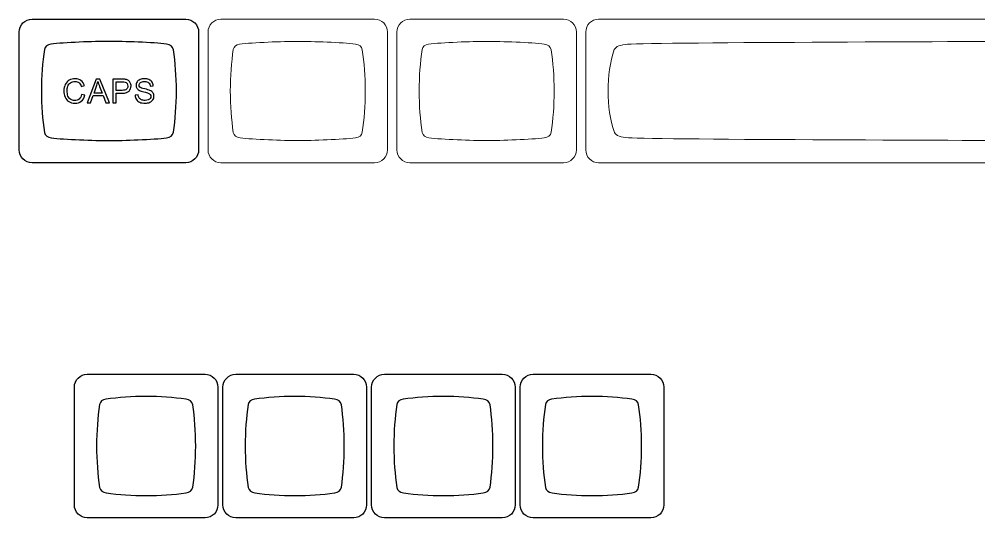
# Model space of a CAD drawing. Header units: millimetres. Extents: x -493 to 473, y -489 to 489.
# Drawn here: x -490.9 to -367.9, y -113.3 to -49.4 of the extents above; entities that cross this region are included whole.
import ezdxf

# ---------------------------------------------------------------- set-up
doc = ezdxf.new("R2010")
doc.units = ezdxf.units.MM
doc.header["$MEASUREMENT"] = 0
doc.layers.add('Layer 1', color=7, linetype='Continuous')

msp = doc.modelspace()

# ---------------------------------------------------------------- linework, layer by layer
at = {"layer": 'Layer 1', "color": 251}
for points, knots in [([(-489.2876, -67.7968), (-489.2876, -67.7968), (-469.5802, -67.7968), (-469.5802, -67.7968), (-469.5802, -67.7968), (-468.6747, -67.7968), (-467.9339, -67.056), (-467.9339, -66.1505), (-467.9339, -66.1505), (-467.9339, -66.1505), (-467.9339, -51.0431), (-467.9339, -51.0431), (-467.9339, -51.0431), (-467.9339, -50.1376), (-468.6747, -49.3968), (-469.5802, -49.3968), (-469.5802, -49.3968), (-469.5802, -49.3968), (-489.2876, -49.3968), (-489.2876, -49.3968), (-489.2876, -49.3968), (-490.1931, -49.3968), (-490.9339, -50.1376), (-490.9339, -51.0431), (-490.9339, -51.0431), (-490.9339, -51.0431), (-490.9339, -66.1505), (-490.9339, -66.1505), (-490.9339, -66.1505), (-490.9339, -67.056), (-490.1931, -67.7968), (-489.2876, -67.7968)], [0, 0, 0, 0, 0.11111111, 0.11111111, 0.11111111, 0.11111111, 0.22222222, 0.22222222, 0.22222222, 0.22222222, 0.33333333, 0.33333333, 0.33333333, 0.33333333, 0.44444444, 0.44444444, 0.44444444, 0.44444444, 0.55555556, 0.55555556, 0.55555556, 0.55555556, 0.66666667, 0.66666667, 0.66666667, 0.66666667, 0.77777778, 0.77777778, 0.77777778, 0.77777778, 1, 1, 1, 1]), ([(-479.4355, -52.2474), (-477.5982, -52.2478), (-473.681, -52.3699), (-472.0471, -52.5955), (-472.0471, -52.5955), (-472.0471, -52.5955), (-472.0471, -52.5955), (-472.0471, -52.5955), (-472.0471, -52.5955), (-471.5507, -52.6684), (-471.2551, -52.901), (-471.166, -53.3057), (-471.166, -53.3057), (-470.9194, -54.9587), (-470.7844, -56.7402), (-470.784, -58.5979), (-470.784, -58.5979), (-470.7836, -60.4556), (-470.9177, -62.2373), (-471.1636, -63.8902), (-471.1636, -63.8902), (-471.2522, -64.2944), (-471.5473, -64.5268), (-472.0426, -64.5996), (-472.0426, -64.5996), (-473.6768, -64.8246), (-477.6055, -64.9476), (-479.4324, -64.9472), (-479.4324, -64.9472), (-481.2594, -64.9469), (-485.1891, -64.8236), (-486.8238, -64.5979), (-486.8238, -64.5979), (-486.8238, -64.5979), (-486.8238, -64.5974), (-486.8238, -64.5974), (-486.8238, -64.5974), (-487.3061, -64.5266), (-487.599, -64.3049), (-487.6968, -63.921), (-487.6968, -63.921), (-487.9466, -62.2588), (-488.0835, -60.4666), (-488.0838, -58.5958), (-488.0838, -58.5958), (-488.0842, -56.7249), (-487.9481, -54.9296), (-487.6987, -53.2663), (-487.6987, -53.2663), (-487.6043, -52.8994), (-487.3309, -52.6814), (-486.8835, -52.6022), (-486.8835, -52.6022), (-485.2327, -52.3722), (-481.2727, -52.247), (-479.4355, -52.2474)], [0, 0, 0, 0, 0.06666667, 0.06666667, 0.06666667, 0.06666667, 0.13333333, 0.13333333, 0.13333333, 0.13333333, 0.2, 0.2, 0.2, 0.2, 0.26666667, 0.26666667, 0.26666667, 0.26666667, 0.33333333, 0.33333333, 0.33333333, 0.33333333, 0.4, 0.4, 0.4, 0.4, 0.46666667, 0.46666667, 0.46666667, 0.46666667, 0.53333333, 0.53333333, 0.53333333, 0.53333333, 0.6, 0.6, 0.6, 0.6, 0.66666667, 0.66666667, 0.66666667, 0.66666667, 0.73333333, 0.73333333, 0.73333333, 0.73333333, 0.8, 0.8, 0.8, 0.8, 0.86666667, 0.86666667, 0.86666667, 0.86666667, 1, 1, 1, 1]), ([(-482.218, -113.2977), (-482.218, -113.2977), (-467.1106, -113.2977), (-467.1106, -113.2977), (-467.1106, -113.2977), (-466.2051, -113.2977), (-465.4643, -112.5569), (-465.4643, -111.6514), (-465.4643, -111.6514), (-465.4643, -111.6514), (-465.4643, -96.544), (-465.4643, -96.544), (-465.4643, -96.544), (-465.4643, -95.6385), (-466.2051, -94.8977), (-467.1106, -94.8977), (-467.1106, -94.8977), (-467.1106, -94.8977), (-482.218, -94.8977), (-482.218, -94.8977), (-482.218, -94.8977), (-483.1235, -94.8977), (-483.8643, -95.6385), (-483.8643, -96.544), (-483.8643, -96.544), (-483.8643, -96.544), (-483.8643, -111.6514), (-483.8643, -111.6514), (-483.8643, -111.6514), (-483.8643, -112.5569), (-483.1235, -113.2977), (-482.218, -113.2977)], [0, 0, 0, 0, 0.11111111, 0.11111111, 0.11111111, 0.11111111, 0.22222222, 0.22222222, 0.22222222, 0.22222222, 0.33333333, 0.33333333, 0.33333333, 0.33333333, 0.44444444, 0.44444444, 0.44444444, 0.44444444, 0.55555556, 0.55555556, 0.55555556, 0.55555556, 0.66666667, 0.66666667, 0.66666667, 0.66666667, 0.77777778, 0.77777778, 0.77777778, 0.77777778, 1, 1, 1, 1]), ([(-463.168, -113.2977), (-463.168, -113.2977), (-448.0606, -113.2977), (-448.0606, -113.2977), (-448.0606, -113.2977), (-447.1551, -113.2977), (-446.4143, -112.5569), (-446.4143, -111.6514), (-446.4143, -111.6514), (-446.4143, -111.6514), (-446.4143, -96.544), (-446.4143, -96.544), (-446.4143, -96.544), (-446.4143, -95.6385), (-447.1551, -94.8977), (-448.0606, -94.8977), (-448.0606, -94.8977), (-448.0606, -94.8977), (-463.168, -94.8977), (-463.168, -94.8977), (-463.168, -94.8977), (-464.0735, -94.8977), (-464.8143, -95.6385), (-464.8143, -96.544), (-464.8143, -96.544), (-464.8143, -96.544), (-464.8143, -111.6514), (-464.8143, -111.6514), (-464.8143, -111.6514), (-464.8143, -112.5569), (-464.0735, -113.2977), (-463.168, -113.2977)], [0, 0, 0, 0, 0.11111111, 0.11111111, 0.11111111, 0.11111111, 0.22222222, 0.22222222, 0.22222222, 0.22222222, 0.33333333, 0.33333333, 0.33333333, 0.33333333, 0.44444444, 0.44444444, 0.44444444, 0.44444444, 0.55555556, 0.55555556, 0.55555556, 0.55555556, 0.66666667, 0.66666667, 0.66666667, 0.66666667, 0.77777778, 0.77777778, 0.77777778, 0.77777778, 1, 1, 1, 1]), ([(-444.118, -113.2977), (-444.118, -113.2977), (-429.0106, -113.2977), (-429.0106, -113.2977), (-429.0106, -113.2977), (-428.1051, -113.2977), (-427.3643, -112.5569), (-427.3643, -111.6514), (-427.3643, -111.6514), (-427.3643, -111.6514), (-427.3643, -96.544), (-427.3643, -96.544), (-427.3643, -96.544), (-427.3643, -95.6385), (-428.1051, -94.8977), (-429.0106, -94.8977), (-429.0106, -94.8977), (-429.0106, -94.8977), (-444.118, -94.8977), (-444.118, -94.8977), (-444.118, -94.8977), (-445.0235, -94.8977), (-445.7643, -95.6385), (-445.7643, -96.544), (-445.7643, -96.544), (-445.7643, -96.544), (-445.7643, -111.6514), (-445.7643, -111.6514), (-445.7643, -111.6514), (-445.7643, -112.5569), (-445.0235, -113.2977), (-444.118, -113.2977)], [0, 0, 0, 0, 0.11111111, 0.11111111, 0.11111111, 0.11111111, 0.22222222, 0.22222222, 0.22222222, 0.22222222, 0.33333333, 0.33333333, 0.33333333, 0.33333333, 0.44444444, 0.44444444, 0.44444444, 0.44444444, 0.55555556, 0.55555556, 0.55555556, 0.55555556, 0.66666667, 0.66666667, 0.66666667, 0.66666667, 0.77777778, 0.77777778, 0.77777778, 0.77777778, 1, 1, 1, 1]), ([(-425.068, -113.2977), (-425.068, -113.2977), (-409.9606, -113.2977), (-409.9606, -113.2977), (-409.9606, -113.2977), (-409.0551, -113.2977), (-408.3143, -112.5569), (-408.3143, -111.6514), (-408.3143, -111.6514), (-408.3143, -111.6514), (-408.3143, -96.544), (-408.3143, -96.544), (-408.3143, -96.544), (-408.3143, -95.6385), (-409.0551, -94.8977), (-409.9606, -94.8977), (-409.9606, -94.8977), (-409.9606, -94.8977), (-425.068, -94.8977), (-425.068, -94.8977), (-425.068, -94.8977), (-425.9735, -94.8977), (-426.7143, -95.6385), (-426.7143, -96.544), (-426.7143, -96.544), (-426.7143, -96.544), (-426.7143, -111.6514), (-426.7143, -111.6514), (-426.7143, -111.6514), (-426.7143, -112.5569), (-425.9735, -113.2977), (-425.068, -113.2977)], [0, 0, 0, 0, 0.11111111, 0.11111111, 0.11111111, 0.11111111, 0.22222222, 0.22222222, 0.22222222, 0.22222222, 0.33333333, 0.33333333, 0.33333333, 0.33333333, 0.44444444, 0.44444444, 0.44444444, 0.44444444, 0.55555556, 0.55555556, 0.55555556, 0.55555556, 0.66666667, 0.66666667, 0.66666667, 0.66666667, 0.77777778, 0.77777778, 0.77777778, 0.77777778, 1, 1, 1, 1]), ([(-474.6641, -97.7482), (-472.8735, -97.7487), (-471.1536, -97.8716), (-469.5514, -98.0971), (-469.5514, -98.0971), (-469.5514, -98.0971), (-469.5514, -98.0972), (-469.5514, -98.0972), (-469.5514, -98.0972), (-469.0646, -98.1701), (-468.7747, -98.4027), (-468.6875, -98.8074), (-468.6875, -98.8074), (-468.4455, -100.4603), (-468.3132, -102.2419), (-468.3128, -104.0997), (-468.3128, -104.0997), (-468.3123, -105.9574), (-468.4438, -107.739), (-468.685, -109.3919), (-468.685, -109.3919), (-468.772, -109.7961), (-469.0613, -110.0285), (-469.547, -110.1014), (-469.547, -110.1014), (-471.1495, -110.3263), (-472.8699, -110.4485), (-474.6612, -110.4481), (-474.6612, -110.4481), (-476.453, -110.4477), (-478.174, -110.3245), (-479.777, -110.0987), (-479.777, -110.0987), (-479.777, -110.0987), (-479.7769, -110.0983), (-479.7769, -110.0983), (-479.7769, -110.0983), (-480.2499, -110.0275), (-480.5371, -109.8058), (-480.633, -109.4218), (-480.633, -109.4218), (-480.878, -107.7597), (-481.0121, -105.9668), (-481.0125, -104.0967), (-481.0125, -104.0967), (-481.013, -102.2249), (-480.8795, -100.4305), (-480.6349, -98.7672), (-480.6349, -98.7672), (-480.5423, -98.4003), (-480.2743, -98.1823), (-479.8355, -98.1031), (-479.8355, -98.1031), (-478.2168, -97.873), (-476.4767, -97.7478), (-474.6641, -97.7482)], [0, 0, 0, 0, 0.06666667, 0.06666667, 0.06666667, 0.06666667, 0.13333333, 0.13333333, 0.13333333, 0.13333333, 0.2, 0.2, 0.2, 0.2, 0.26666667, 0.26666667, 0.26666667, 0.26666667, 0.33333333, 0.33333333, 0.33333333, 0.33333333, 0.4, 0.4, 0.4, 0.4, 0.46666667, 0.46666667, 0.46666667, 0.46666667, 0.53333333, 0.53333333, 0.53333333, 0.53333333, 0.6, 0.6, 0.6, 0.6, 0.66666667, 0.66666667, 0.66666667, 0.66666667, 0.73333333, 0.73333333, 0.73333333, 0.73333333, 0.8, 0.8, 0.8, 0.8, 0.86666667, 0.86666667, 0.86666667, 0.86666667, 1, 1, 1, 1]), ([(-455.6141, -97.7482), (-453.8235, -97.7487), (-452.1036, -97.8716), (-450.5014, -98.0971), (-450.5014, -98.0971), (-450.5014, -98.0971), (-450.5014, -98.0972), (-450.5014, -98.0972), (-450.5014, -98.0972), (-450.0146, -98.1701), (-449.7247, -98.4027), (-449.6375, -98.8074), (-449.6375, -98.8074), (-449.3955, -100.4603), (-449.2632, -102.2419), (-449.2628, -104.0997), (-449.2628, -104.0997), (-449.2623, -105.9574), (-449.3938, -107.739), (-449.635, -109.3919), (-449.635, -109.3919), (-449.722, -109.7961), (-450.0113, -110.0285), (-450.497, -110.1014), (-450.497, -110.1014), (-452.0995, -110.3263), (-453.8199, -110.4485), (-455.6112, -110.4481), (-455.6112, -110.4481), (-457.403, -110.4477), (-459.124, -110.3245), (-460.727, -110.0987), (-460.727, -110.0987), (-460.727, -110.0987), (-460.7269, -110.0983), (-460.7269, -110.0983), (-460.7269, -110.0983), (-461.1999, -110.0275), (-461.4871, -109.8058), (-461.583, -109.4218), (-461.583, -109.4218), (-461.828, -107.7597), (-461.9621, -105.9668), (-461.9625, -104.0967), (-461.9625, -104.0967), (-461.963, -102.2249), (-461.8295, -100.4305), (-461.5849, -98.7672), (-461.5849, -98.7672), (-461.4923, -98.4003), (-461.2243, -98.1823), (-460.7855, -98.1031), (-460.7855, -98.1031), (-459.1668, -97.873), (-457.4267, -97.7478), (-455.6141, -97.7482)], [0, 0, 0, 0, 0.06666667, 0.06666667, 0.06666667, 0.06666667, 0.13333333, 0.13333333, 0.13333333, 0.13333333, 0.2, 0.2, 0.2, 0.2, 0.26666667, 0.26666667, 0.26666667, 0.26666667, 0.33333333, 0.33333333, 0.33333333, 0.33333333, 0.4, 0.4, 0.4, 0.4, 0.46666667, 0.46666667, 0.46666667, 0.46666667, 0.53333333, 0.53333333, 0.53333333, 0.53333333, 0.6, 0.6, 0.6, 0.6, 0.66666667, 0.66666667, 0.66666667, 0.66666667, 0.73333333, 0.73333333, 0.73333333, 0.73333333, 0.8, 0.8, 0.8, 0.8, 0.86666667, 0.86666667, 0.86666667, 0.86666667, 1, 1, 1, 1]), ([(-436.5641, -97.7482), (-434.7735, -97.7487), (-433.0536, -97.8716), (-431.4514, -98.0971), (-431.4514, -98.0971), (-431.4514, -98.0971), (-431.4514, -98.0972), (-431.4514, -98.0972), (-431.4514, -98.0972), (-430.9646, -98.1701), (-430.6747, -98.4027), (-430.5875, -98.8074), (-430.5875, -98.8074), (-430.3455, -100.4603), (-430.2132, -102.2419), (-430.2128, -104.0997), (-430.2128, -104.0997), (-430.2123, -105.9574), (-430.3438, -107.739), (-430.585, -109.3919), (-430.585, -109.3919), (-430.672, -109.7961), (-430.9613, -110.0285), (-431.447, -110.1014), (-431.447, -110.1014), (-433.0495, -110.3263), (-434.7699, -110.4485), (-436.5612, -110.4481), (-436.5612, -110.4481), (-438.353, -110.4477), (-440.074, -110.3245), (-441.677, -110.0987), (-441.677, -110.0987), (-441.677, -110.0987), (-441.6769, -110.0983), (-441.6769, -110.0983), (-441.6769, -110.0983), (-442.1499, -110.0275), (-442.4371, -109.8058), (-442.533, -109.4218), (-442.533, -109.4218), (-442.778, -107.7597), (-442.9121, -105.9668), (-442.9125, -104.0967), (-442.9125, -104.0967), (-442.913, -102.2249), (-442.7795, -100.4305), (-442.5349, -98.7672), (-442.5349, -98.7672), (-442.4423, -98.4003), (-442.1743, -98.1823), (-441.7355, -98.1031), (-441.7355, -98.1031), (-440.1168, -97.873), (-438.3767, -97.7478), (-436.5641, -97.7482)], [0, 0, 0, 0, 0.06666667, 0.06666667, 0.06666667, 0.06666667, 0.13333333, 0.13333333, 0.13333333, 0.13333333, 0.2, 0.2, 0.2, 0.2, 0.26666667, 0.26666667, 0.26666667, 0.26666667, 0.33333333, 0.33333333, 0.33333333, 0.33333333, 0.4, 0.4, 0.4, 0.4, 0.46666667, 0.46666667, 0.46666667, 0.46666667, 0.53333333, 0.53333333, 0.53333333, 0.53333333, 0.6, 0.6, 0.6, 0.6, 0.66666667, 0.66666667, 0.66666667, 0.66666667, 0.73333333, 0.73333333, 0.73333333, 0.73333333, 0.8, 0.8, 0.8, 0.8, 0.86666667, 0.86666667, 0.86666667, 0.86666667, 1, 1, 1, 1]), ([(-417.5141, -97.7482), (-415.7235, -97.7487), (-414.0036, -97.8716), (-412.4014, -98.0971), (-412.4014, -98.0971), (-412.4014, -98.0971), (-412.4014, -98.0972), (-412.4014, -98.0972), (-412.4014, -98.0972), (-411.9146, -98.1701), (-411.6247, -98.4027), (-411.5375, -98.8074), (-411.5375, -98.8074), (-411.2955, -100.4603), (-411.1632, -102.2419), (-411.1628, -104.0997), (-411.1628, -104.0997), (-411.1623, -105.9574), (-411.2938, -107.739), (-411.535, -109.3919), (-411.535, -109.3919), (-411.622, -109.7961), (-411.9113, -110.0285), (-412.397, -110.1014), (-412.397, -110.1014), (-413.9995, -110.3263), (-415.7199, -110.4485), (-417.5112, -110.4481), (-417.5112, -110.4481), (-419.303, -110.4477), (-421.024, -110.3245), (-422.627, -110.0987), (-422.627, -110.0987), (-422.627, -110.0987), (-422.6269, -110.0983), (-422.6269, -110.0983), (-422.6269, -110.0983), (-423.0999, -110.0275), (-423.3871, -109.8058), (-423.483, -109.4218), (-423.483, -109.4218), (-423.728, -107.7597), (-423.8621, -105.9668), (-423.8625, -104.0967), (-423.8625, -104.0967), (-423.863, -102.2249), (-423.7295, -100.4305), (-423.4849, -98.7672), (-423.4849, -98.7672), (-423.3923, -98.4003), (-423.1243, -98.1823), (-422.6855, -98.1031), (-422.6855, -98.1031), (-421.0668, -97.873), (-419.3267, -97.7478), (-417.5141, -97.7482)], [0, 0, 0, 0, 0.06666667, 0.06666667, 0.06666667, 0.06666667, 0.13333333, 0.13333333, 0.13333333, 0.13333333, 0.2, 0.2, 0.2, 0.2, 0.26666667, 0.26666667, 0.26666667, 0.26666667, 0.33333333, 0.33333333, 0.33333333, 0.33333333, 0.4, 0.4, 0.4, 0.4, 0.46666667, 0.46666667, 0.46666667, 0.46666667, 0.53333333, 0.53333333, 0.53333333, 0.53333333, 0.6, 0.6, 0.6, 0.6, 0.66666667, 0.66666667, 0.66666667, 0.66666667, 0.73333333, 0.73333333, 0.73333333, 0.73333333, 0.8, 0.8, 0.8, 0.8, 0.86666667, 0.86666667, 0.86666667, 0.86666667, 1, 1, 1, 1])]:
    msp.add_open_spline(points, degree=3, knots=knots, dxfattribs=at)
at = {"layer": 'Layer 1', "color": 250, "lineweight": 9}
for points, knots in [([(-465.0805, -67.7968), (-465.0805, -67.7968), (-445.3731, -67.7968), (-445.3731, -67.7968), (-445.3731, -67.7968), (-444.4676, -67.7968), (-443.7268, -67.056), (-443.7268, -66.1505), (-443.7268, -66.1505), (-443.7268, -66.1505), (-443.7268, -51.0431), (-443.7268, -51.0431), (-443.7268, -51.0431), (-443.7268, -50.1376), (-444.4676, -49.3968), (-445.3731, -49.3968), (-445.3731, -49.3968), (-445.3731, -49.3968), (-465.0805, -49.3968), (-465.0805, -49.3968), (-465.0805, -49.3968), (-465.986, -49.3968), (-466.7268, -50.1376), (-466.7268, -51.0431), (-466.7268, -51.0431), (-466.7268, -51.0431), (-466.7268, -66.1505), (-466.7268, -66.1505), (-466.7268, -66.1505), (-466.7268, -67.056), (-465.986, -67.7968), (-465.0805, -67.7968)], [0, 0, 0, 0, 0.11111111, 0.11111111, 0.11111111, 0.11111111, 0.22222222, 0.22222222, 0.22222222, 0.22222222, 0.33333333, 0.33333333, 0.33333333, 0.33333333, 0.44444444, 0.44444444, 0.44444444, 0.44444444, 0.55555556, 0.55555556, 0.55555556, 0.55555556, 0.66666667, 0.66666667, 0.66666667, 0.66666667, 0.77777778, 0.77777778, 0.77777778, 0.77777778, 1, 1, 1, 1]), ([(-440.8734, -67.7968), (-440.8734, -67.7968), (-421.166, -67.7968), (-421.166, -67.7968), (-421.166, -67.7968), (-420.2605, -67.7968), (-419.5197, -67.056), (-419.5197, -66.1505), (-419.5197, -66.1505), (-419.5197, -66.1505), (-419.5197, -51.0431), (-419.5197, -51.0431), (-419.5197, -51.0431), (-419.5197, -50.1376), (-420.2605, -49.3968), (-421.166, -49.3968), (-421.166, -49.3968), (-421.166, -49.3968), (-440.8734, -49.3968), (-440.8734, -49.3968), (-440.8734, -49.3968), (-441.7789, -49.3968), (-442.5197, -50.1376), (-442.5197, -51.0431), (-442.5197, -51.0431), (-442.5197, -51.0431), (-442.5197, -66.1505), (-442.5197, -66.1505), (-442.5197, -66.1505), (-442.5197, -67.056), (-441.7789, -67.7968), (-440.8734, -67.7968)], [0, 0, 0, 0, 0.11111111, 0.11111111, 0.11111111, 0.11111111, 0.22222222, 0.22222222, 0.22222222, 0.22222222, 0.33333333, 0.33333333, 0.33333333, 0.33333333, 0.44444444, 0.44444444, 0.44444444, 0.44444444, 0.55555556, 0.55555556, 0.55555556, 0.55555556, 0.66666667, 0.66666667, 0.66666667, 0.66666667, 0.77777778, 0.77777778, 0.77777778, 0.77777778, 1, 1, 1, 1]), ([(-416.6663, -67.7968), (-416.6663, -67.7968), (-304.9587, -67.7968), (-304.9587, -67.7968), (-304.9587, -67.7968), (-304.0535, -67.7968), (-303.3125, -67.056), (-303.3125, -66.1505), (-303.3125, -66.1505), (-303.3125, -66.1505), (-303.3125, -51.0431), (-303.3125, -51.0431), (-303.3125, -51.0431), (-303.3125, -50.1376), (-304.0535, -49.3968), (-304.9587, -49.3968), (-304.9587, -49.3968), (-304.9587, -49.3968), (-416.6663, -49.3968), (-416.6663, -49.3968), (-416.6663, -49.3968), (-417.5715, -49.3968), (-418.3125, -50.1376), (-418.3125, -51.0431), (-418.3125, -51.0431), (-418.3125, -51.0431), (-418.3125, -66.1505), (-418.3125, -66.1505), (-418.3125, -66.1505), (-418.3125, -67.056), (-417.5715, -67.7968), (-416.6663, -67.7968)], [0, 0, 0, 0, 0.11111111, 0.11111111, 0.11111111, 0.11111111, 0.22222222, 0.22222222, 0.22222222, 0.22222222, 0.33333333, 0.33333333, 0.33333333, 0.33333333, 0.44444444, 0.44444444, 0.44444444, 0.44444444, 0.55555556, 0.55555556, 0.55555556, 0.55555556, 0.66666667, 0.66666667, 0.66666667, 0.66666667, 0.77777778, 0.77777778, 0.77777778, 0.77777778, 1, 1, 1, 1]), ([(-455.2284, -52.2474), (-453.3911, -52.2478), (-449.4739, -52.3699), (-447.84, -52.5955), (-447.84, -52.5955), (-447.84, -52.5955), (-447.84, -52.5955), (-447.84, -52.5955), (-447.84, -52.5955), (-447.3436, -52.6684), (-447.048, -52.901), (-446.9589, -53.3057), (-446.9589, -53.3057), (-446.7123, -54.9587), (-446.5773, -56.7402), (-446.5769, -58.5979), (-446.5769, -58.5979), (-446.5765, -60.4556), (-446.7106, -62.2373), (-446.9565, -63.8902), (-446.9565, -63.8902), (-447.0451, -64.2944), (-447.3402, -64.5268), (-447.8355, -64.5996), (-447.8355, -64.5996), (-449.4697, -64.8246), (-453.3984, -64.9476), (-455.2253, -64.9472), (-455.2253, -64.9472), (-457.0523, -64.9469), (-460.982, -64.8236), (-462.6167, -64.5979), (-462.6167, -64.5979), (-462.6167, -64.5979), (-462.6167, -64.5974), (-462.6167, -64.5974), (-462.6167, -64.5974), (-463.099, -64.5266), (-463.3919, -64.3049), (-463.4897, -63.921), (-463.4897, -63.921), (-463.7395, -62.2588), (-463.8764, -60.4666), (-463.8767, -58.5958), (-463.8767, -58.5958), (-463.8771, -56.7249), (-463.741, -54.9296), (-463.4916, -53.2663), (-463.4916, -53.2663), (-463.3972, -52.8994), (-463.1238, -52.6814), (-462.6764, -52.6022), (-462.6764, -52.6022), (-461.0256, -52.3722), (-457.0656, -52.247), (-455.2284, -52.2474)], [0, 0, 0, 0, 0.06666667, 0.06666667, 0.06666667, 0.06666667, 0.13333333, 0.13333333, 0.13333333, 0.13333333, 0.2, 0.2, 0.2, 0.2, 0.26666667, 0.26666667, 0.26666667, 0.26666667, 0.33333333, 0.33333333, 0.33333333, 0.33333333, 0.4, 0.4, 0.4, 0.4, 0.46666667, 0.46666667, 0.46666667, 0.46666667, 0.53333333, 0.53333333, 0.53333333, 0.53333333, 0.6, 0.6, 0.6, 0.6, 0.66666667, 0.66666667, 0.66666667, 0.66666667, 0.73333333, 0.73333333, 0.73333333, 0.73333333, 0.8, 0.8, 0.8, 0.8, 0.86666667, 0.86666667, 0.86666667, 0.86666667, 1, 1, 1, 1]), ([(-431.0213, -52.2474), (-429.184, -52.2478), (-425.2668, -52.3699), (-423.6329, -52.5955), (-423.6329, -52.5955), (-423.6329, -52.5955), (-423.6329, -52.5955), (-423.6329, -52.5955), (-423.6329, -52.5955), (-423.1365, -52.6684), (-422.8409, -52.901), (-422.7518, -53.3057), (-422.7518, -53.3057), (-422.5052, -54.9587), (-422.3702, -56.7402), (-422.3698, -58.5979), (-422.3698, -58.5979), (-422.3694, -60.4556), (-422.5035, -62.2373), (-422.7494, -63.8902), (-422.7494, -63.8902), (-422.838, -64.2944), (-423.1331, -64.5268), (-423.6284, -64.5996), (-423.6284, -64.5996), (-425.2626, -64.8246), (-429.1913, -64.9476), (-431.0182, -64.9472), (-431.0182, -64.9472), (-432.8452, -64.9469), (-436.7749, -64.8236), (-438.4096, -64.5979), (-438.4096, -64.5979), (-438.4096, -64.5979), (-438.4096, -64.5974), (-438.4096, -64.5974), (-438.4096, -64.5974), (-438.8919, -64.5266), (-439.1848, -64.3049), (-439.2826, -63.921), (-439.2826, -63.921), (-439.5324, -62.2588), (-439.6693, -60.4666), (-439.6696, -58.5958), (-439.6696, -58.5958), (-439.67, -56.7249), (-439.5339, -54.9296), (-439.2845, -53.2663), (-439.2845, -53.2663), (-439.1901, -52.8994), (-438.9167, -52.6814), (-438.4693, -52.6022), (-438.4693, -52.6022), (-436.8185, -52.3722), (-432.8585, -52.247), (-431.0213, -52.2474)], [0, 0, 0, 0, 0.06666667, 0.06666667, 0.06666667, 0.06666667, 0.13333333, 0.13333333, 0.13333333, 0.13333333, 0.2, 0.2, 0.2, 0.2, 0.26666667, 0.26666667, 0.26666667, 0.26666667, 0.33333333, 0.33333333, 0.33333333, 0.33333333, 0.4, 0.4, 0.4, 0.4, 0.46666667, 0.46666667, 0.46666667, 0.46666667, 0.53333333, 0.53333333, 0.53333333, 0.53333333, 0.6, 0.6, 0.6, 0.6, 0.66666667, 0.66666667, 0.66666667, 0.66666667, 0.73333333, 0.73333333, 0.73333333, 0.73333333, 0.8, 0.8, 0.8, 0.8, 0.86666667, 0.86666667, 0.86666667, 0.86666667, 1, 1, 1, 1]), ([(-360.8125, -52.2474), (-356.9592, -52.2478), (-312.2386, -52.3699), (-308.8118, -52.5955), (-308.8118, -52.5955), (-308.8118, -52.5955), (-308.8118, -52.5955), (-308.8118, -52.5955), (-308.8118, -52.5955), (-307.7708, -52.6684), (-307.1507, -52.901), (-306.9639, -53.3057), (-306.9639, -53.3057), (-306.4467, -54.9587), (-306.1635, -56.7403), (-306.1627, -58.5979), (-306.1627, -58.5979), (-306.1619, -60.4556), (-306.443, -62.2373), (-306.9587, -63.8902), (-306.9587, -63.8902), (-307.1448, -64.2944), (-307.7636, -64.5268), (-308.8024, -64.5996), (-308.8024, -64.5996), (-312.23, -64.8246), (-356.9744, -64.9476), (-360.8062, -64.9472), (-360.8062, -64.9472), (-364.6379, -64.9469), (-409.3911, -64.8236), (-412.8197, -64.5979), (-412.8197, -64.5979), (-412.8197, -64.5979), (-412.8195, -64.5974), (-412.8195, -64.5974), (-412.8195, -64.5974), (-413.8311, -64.5266), (-414.4455, -64.3049), (-414.6505, -63.921), (-414.6505, -63.921), (-415.1744, -62.2588), (-415.4615, -60.4666), (-415.4623, -58.5958), (-415.4623, -58.5958), (-415.4631, -56.7249), (-415.1778, -54.9296), (-414.6545, -53.2663), (-414.6545, -53.2663), (-414.4566, -52.8994), (-413.8833, -52.6815), (-412.9448, -52.6022), (-412.9448, -52.6022), (-409.4825, -52.3722), (-364.6658, -52.247), (-360.8125, -52.2474)], [0, 0, 0, 0, 0.06666667, 0.06666667, 0.06666667, 0.06666667, 0.13333333, 0.13333333, 0.13333333, 0.13333333, 0.2, 0.2, 0.2, 0.2, 0.26666667, 0.26666667, 0.26666667, 0.26666667, 0.33333333, 0.33333333, 0.33333333, 0.33333333, 0.4, 0.4, 0.4, 0.4, 0.46666667, 0.46666667, 0.46666667, 0.46666667, 0.53333333, 0.53333333, 0.53333333, 0.53333333, 0.6, 0.6, 0.6, 0.6, 0.66666667, 0.66666667, 0.66666667, 0.66666667, 0.73333333, 0.73333333, 0.73333333, 0.73333333, 0.8, 0.8, 0.8, 0.8, 0.86666667, 0.86666667, 0.86666667, 0.86666667, 1, 1, 1, 1])]:
    msp.add_open_spline(points, degree=3, knots=knots, dxfattribs=at)
at = {"layer": 'Layer 1', "color": 132}
for points, knots in [([(-482.9321, -59.049), (-482.9321, -59.049), (-482.5299, -59.1506), (-482.5299, -59.1506), (-482.5299, -59.1506), (-482.6138, -59.4801), (-482.7648, -59.7306), (-482.9829, -59.9035), (-482.9829, -59.9035), (-483.2009, -60.0763), (-483.4676, -60.1631), (-483.7829, -60.1631), (-483.7829, -60.1631), (-484.1089, -60.1631), (-484.3742, -60.0968), (-484.5788, -59.9634), (-484.5788, -59.9634), (-484.7834, -59.8308), (-484.9386, -59.6382), (-485.0452, -59.3863), (-485.0452, -59.3863), (-485.1517, -59.1337), (-485.2053, -58.8635), (-485.2053, -58.5742), (-485.2053, -58.5742), (-485.2053, -58.2588), (-485.1454, -57.9837), (-485.0247, -57.7487), (-485.0247, -57.7487), (-484.9041, -57.5138), (-484.7326, -57.3353), (-484.5104, -57.2132), (-484.5104, -57.2132), (-484.2881, -57.0911), (-484.0433, -57.0305), (-483.7766, -57.0305), (-483.7766, -57.0305), (-483.4732, -57.0305), (-483.2185, -57.1074), (-483.0125, -57.2619), (-483.0125, -57.2619), (-482.8058, -57.4164), (-482.6618, -57.633), (-482.5807, -57.9124), (-482.5807, -57.9124), (-482.5807, -57.9124), (-482.9744, -58.0055), (-482.9744, -58.0055), (-482.9744, -58.0055), (-483.0442, -57.7854), (-483.1465, -57.6245), (-483.2799, -57.5243), (-483.2799, -57.5243), (-483.4132, -57.4234), (-483.5812, -57.3734), (-483.7837, -57.3734), (-483.7837, -57.3734), (-484.0158, -57.3734), (-484.2105, -57.4291), (-484.3664, -57.5406), (-484.3664, -57.5406), (-484.5224, -57.652), (-484.6324, -57.8023), (-484.6952, -57.99), (-484.6952, -57.99), (-484.7587, -58.1784), (-484.7905, -58.3724), (-484.7905, -58.5721), (-484.7905, -58.5721), (-484.7905, -58.8296), (-484.7531, -59.0547), (-484.6783, -59.2466), (-484.6783, -59.2466), (-484.6035, -59.4392), (-484.4871, -59.5824), (-484.329, -59.6777), (-484.329, -59.6777), (-484.171, -59.7729), (-484.0003, -59.8202), (-483.8161, -59.8202), (-483.8161, -59.8202), (-483.5917, -59.8202), (-483.4027, -59.7553), (-483.2474, -59.6262), (-483.2474, -59.6262), (-483.0922, -59.4964), (-482.9871, -59.3044), (-482.9321, -59.049)], [0, 0, 0, 0, 0.04347826, 0.04347826, 0.04347826, 0.04347826, 0.08695652, 0.08695652, 0.08695652, 0.08695652, 0.13043478, 0.13043478, 0.13043478, 0.13043478, 0.17391304, 0.17391304, 0.17391304, 0.17391304, 0.2173913, 0.2173913, 0.2173913, 0.2173913, 0.26086957, 0.26086957, 0.26086957, 0.26086957, 0.30434783, 0.30434783, 0.30434783, 0.30434783, 0.34782609, 0.34782609, 0.34782609, 0.34782609, 0.39130435, 0.39130435, 0.39130435, 0.39130435, 0.43478261, 0.43478261, 0.43478261, 0.43478261, 0.47826087, 0.47826087, 0.47826087, 0.47826087, 0.52173913, 0.52173913, 0.52173913, 0.52173913, 0.56521739, 0.56521739, 0.56521739, 0.56521739, 0.60869565, 0.60869565, 0.60869565, 0.60869565, 0.65217391, 0.65217391, 0.65217391, 0.65217391, 0.69565217, 0.69565217, 0.69565217, 0.69565217, 0.73913043, 0.73913043, 0.73913043, 0.73913043, 0.7826087, 0.7826087, 0.7826087, 0.7826087, 0.82608696, 0.82608696, 0.82608696, 0.82608696, 0.86956522, 0.86956522, 0.86956522, 0.86956522, 0.91304348, 0.91304348, 0.91304348, 0.91304348, 1, 1, 1, 1]), ([(-482.2173, -60.1123), (-482.2173, -60.1123), (-481.0546, -57.0813), (-481.0546, -57.0813), (-481.0546, -57.0813), (-481.0546, -57.0813), (-480.6136, -57.0813), (-480.6136, -57.0813), (-480.6136, -57.0813), (-480.6136, -57.0813), (-479.3796, -60.1123), (-479.3796, -60.1123), (-479.3796, -60.1123), (-479.3796, -60.1123), (-479.8361, -60.1123), (-479.8361, -60.1123), (-479.8361, -60.1123), (-479.8361, -60.1123), (-480.1868, -59.1937), (-480.1868, -59.1937), (-480.1868, -59.1937), (-480.1868, -59.1937), (-481.4631, -59.1937), (-481.4631, -59.1937), (-481.4631, -59.1937), (-481.4631, -59.1937), (-481.7919, -60.1123), (-481.7919, -60.1123), (-481.7919, -60.1123), (-481.7919, -60.1123), (-482.2173, -60.1123), (-482.2173, -60.1123)], [0, 0, 0, 0, 0.11111111, 0.11111111, 0.11111111, 0.11111111, 0.22222222, 0.22222222, 0.22222222, 0.22222222, 0.33333333, 0.33333333, 0.33333333, 0.33333333, 0.44444444, 0.44444444, 0.44444444, 0.44444444, 0.55555556, 0.55555556, 0.55555556, 0.55555556, 0.66666667, 0.66666667, 0.66666667, 0.66666667, 0.77777778, 0.77777778, 0.77777778, 0.77777778, 1, 1, 1, 1]), ([(-481.3453, -58.8677), (-481.3453, -58.8677), (-480.3124, -58.8677), (-480.3124, -58.8677), (-480.3124, -58.8677), (-480.3124, -58.8677), (-480.6285, -58.0274), (-480.6285, -58.0274), (-480.6285, -58.0274), (-480.7237, -57.772), (-480.7957, -57.561), (-480.8458, -57.3945), (-480.8458, -57.3945), (-480.8874, -57.5921), (-480.9431, -57.7861), (-481.013, -57.978), (-481.013, -57.978), (-481.013, -57.978), (-481.3453, -58.8677), (-481.3453, -58.8677)], [0, 0, 0, 0, 0.16666667, 0.16666667, 0.16666667, 0.16666667, 0.33333333, 0.33333333, 0.33333333, 0.33333333, 0.5, 0.5, 0.5, 0.5, 0.66666667, 0.66666667, 0.66666667, 0.66666667, 1, 1, 1, 1]), ([(-478.9125, -60.1123), (-478.9125, -60.1123), (-478.9125, -57.0813), (-478.9125, -57.0813), (-478.9125, -57.0813), (-478.9125, -57.0813), (-477.7681, -57.0813), (-477.7681, -57.0813), (-477.7681, -57.0813), (-477.5671, -57.0813), (-477.4132, -57.0911), (-477.3067, -57.1102), (-477.3067, -57.1102), (-477.1578, -57.1349), (-477.033, -57.1822), (-476.9321, -57.2513), (-476.9321, -57.2513), (-476.8312, -57.3211), (-476.75, -57.4185), (-476.6886, -57.5434), (-476.6886, -57.5434), (-476.6273, -57.6683), (-476.5969, -57.8059), (-476.5969, -57.9561), (-476.5969, -57.9561), (-476.5969, -58.213), (-476.6788, -58.431), (-476.8432, -58.6088), (-476.8432, -58.6088), (-477.0068, -58.7873), (-477.3039, -58.8762), (-477.7329, -58.8762), (-477.7329, -58.8762), (-477.7329, -58.8762), (-478.5104, -58.8762), (-478.5104, -58.8762), (-478.5104, -58.8762), (-478.5104, -58.8762), (-478.5104, -60.1123), (-478.5104, -60.1123), (-478.5104, -60.1123), (-478.5104, -60.1123), (-478.9125, -60.1123), (-478.9125, -60.1123)], [0, 0, 0, 0, 0.08333333, 0.08333333, 0.08333333, 0.08333333, 0.16666667, 0.16666667, 0.16666667, 0.16666667, 0.25, 0.25, 0.25, 0.25, 0.33333333, 0.33333333, 0.33333333, 0.33333333, 0.41666667, 0.41666667, 0.41666667, 0.41666667, 0.5, 0.5, 0.5, 0.5, 0.58333333, 0.58333333, 0.58333333, 0.58333333, 0.66666667, 0.66666667, 0.66666667, 0.66666667, 0.75, 0.75, 0.75, 0.75, 0.83333333, 0.83333333, 0.83333333, 0.83333333, 1, 1, 1, 1]), ([(-478.5104, -58.5206), (-478.5104, -58.5206), (-477.7272, -58.5206), (-477.7272, -58.5206), (-477.7272, -58.5206), (-477.4676, -58.5206), (-477.2841, -58.4726), (-477.1748, -58.3759), (-477.1748, -58.3759), (-477.0661, -58.2793), (-477.0118, -58.1438), (-477.0118, -57.9681), (-477.0118, -57.9681), (-477.0118, -57.8418), (-477.0435, -57.7332), (-477.1077, -57.6429), (-477.1077, -57.6429), (-477.1719, -57.5526), (-477.2566, -57.4926), (-477.361, -57.4637), (-477.361, -57.4637), (-477.4288, -57.446), (-477.5536, -57.4369), (-477.735, -57.4369), (-477.735, -57.4369), (-477.735, -57.4369), (-478.5104, -57.4369), (-478.5104, -57.4369), (-478.5104, -57.4369), (-478.5104, -57.4369), (-478.5104, -58.5206), (-478.5104, -58.5206)], [0, 0, 0, 0, 0.11111111, 0.11111111, 0.11111111, 0.11111111, 0.22222222, 0.22222222, 0.22222222, 0.22222222, 0.33333333, 0.33333333, 0.33333333, 0.33333333, 0.44444444, 0.44444444, 0.44444444, 0.44444444, 0.55555556, 0.55555556, 0.55555556, 0.55555556, 0.66666667, 0.66666667, 0.66666667, 0.66666667, 0.77777778, 0.77777778, 0.77777778, 0.77777778, 1, 1, 1, 1]), ([(-476.0713, -59.1386), (-476.0713, -59.1386), (-475.6945, -59.1048), (-475.6945, -59.1048), (-475.6945, -59.1048), (-475.6769, -59.2572), (-475.6352, -59.3821), (-475.5696, -59.4801), (-475.5696, -59.4801), (-475.504, -59.5775), (-475.4024, -59.6565), (-475.2648, -59.7172), (-475.2648, -59.7172), (-475.1272, -59.7772), (-474.972, -59.8075), (-474.7999, -59.8075), (-474.7999, -59.8075), (-474.6468, -59.8075), (-474.512, -59.7849), (-474.3949, -59.7391), (-474.3949, -59.7391), (-474.2778, -59.6932), (-474.191, -59.6304), (-474.1338, -59.5507), (-474.1338, -59.5507), (-474.0767, -59.471), (-474.0478, -59.3842), (-474.0478, -59.291), (-474.0478, -59.291), (-474.0478, -59.1965), (-474.0753, -59.1139), (-474.1303, -59.0427), (-474.1303, -59.0427), (-474.1853, -58.9721), (-474.2763, -58.9129), (-474.4033, -58.8642), (-474.4033, -58.8642), (-474.4845, -58.8331), (-474.6644, -58.7837), (-474.9431, -58.7167), (-474.9431, -58.7167), (-475.2218, -58.6497), (-475.4165, -58.5869), (-475.528, -58.5276), (-475.528, -58.5276), (-475.6726, -58.4514), (-475.7799, -58.3569), (-475.8504, -58.2447), (-475.8504, -58.2447), (-475.9217, -58.1325), (-475.957, -58.0062), (-475.957, -57.8672), (-475.957, -57.8672), (-475.957, -57.7134), (-475.9132, -57.5702), (-475.8264, -57.4376), (-475.8264, -57.4376), (-475.7397, -57.3042), (-475.6134, -57.2033), (-475.4462, -57.1342), (-475.4462, -57.1342), (-475.2796, -57.065), (-475.0941, -57.0305), (-474.8902, -57.0305), (-474.8902, -57.0305), (-474.6658, -57.0305), (-474.4676, -57.0664), (-474.2961, -57.1391), (-474.2961, -57.1391), (-474.1247, -57.2111), (-473.9927, -57.3176), (-473.9003, -57.4587), (-473.9003, -57.4587), (-473.8079, -57.5991), (-473.7585, -57.7586), (-473.7514, -57.9364), (-473.7514, -57.9364), (-473.7514, -57.9364), (-474.1367, -57.966), (-474.1367, -57.966), (-474.1367, -57.966), (-474.1571, -57.7748), (-474.227, -57.6302), (-474.3462, -57.5328), (-474.3462, -57.5328), (-474.4654, -57.4347), (-474.6418, -57.3861), (-474.8747, -57.3861), (-474.8747, -57.3861), (-475.1174, -57.3861), (-475.2945, -57.4305), (-475.4052, -57.5194), (-475.4052, -57.5194), (-475.516, -57.6083), (-475.5717, -57.7155), (-475.5717, -57.8411), (-475.5717, -57.8411), (-475.5717, -57.9498), (-475.5322, -58.0394), (-475.4539, -58.1099), (-475.4539, -58.1099), (-475.3763, -58.1798), (-475.1752, -58.2525), (-474.8493, -58.3258), (-474.8493, -58.3258), (-474.5233, -58.3999), (-474.2996, -58.4641), (-474.1783, -58.5192), (-474.1783, -58.5192), (-474.0026, -58.6003), (-473.8721, -58.7026), (-473.7881, -58.8275), (-473.7881, -58.8275), (-473.7041, -58.9517), (-473.6625, -59.0949), (-473.6625, -59.2572), (-473.6625, -59.2572), (-473.6625, -59.4187), (-473.7084, -59.5697), (-473.8008, -59.7123), (-473.8008, -59.7123), (-473.8932, -59.8548), (-474.0252, -59.9655), (-474.198, -60.0446), (-474.198, -60.0446), (-474.3709, -60.1236), (-474.5649, -60.1631), (-474.7815, -60.1631), (-474.7815, -60.1631), (-475.0553, -60.1631), (-475.2846, -60.1229), (-475.4694, -60.0432), (-475.4694, -60.0432), (-475.655, -59.9634), (-475.7996, -59.8435), (-475.9048, -59.6826), (-475.9048, -59.6826), (-476.0106, -59.5225), (-476.0656, -59.3411), (-476.0713, -59.1386)], [0, 0, 0, 0, 0.02777778, 0.02777778, 0.02777778, 0.02777778, 0.05555556, 0.05555556, 0.05555556, 0.05555556, 0.08333333, 0.08333333, 0.08333333, 0.08333333, 0.11111111, 0.11111111, 0.11111111, 0.11111111, 0.13888889, 0.13888889, 0.13888889, 0.13888889, 0.16666667, 0.16666667, 0.16666667, 0.16666667, 0.19444444, 0.19444444, 0.19444444, 0.19444444, 0.22222222, 0.22222222, 0.22222222, 0.22222222, 0.25, 0.25, 0.25, 0.25, 0.27777778, 0.27777778, 0.27777778, 0.27777778, 0.30555556, 0.30555556, 0.30555556, 0.30555556, 0.33333333, 0.33333333, 0.33333333, 0.33333333, 0.36111111, 0.36111111, 0.36111111, 0.36111111, 0.38888889, 0.38888889, 0.38888889, 0.38888889, 0.41666667, 0.41666667, 0.41666667, 0.41666667, 0.44444444, 0.44444444, 0.44444444, 0.44444444, 0.47222222, 0.47222222, 0.47222222, 0.47222222, 0.5, 0.5, 0.5, 0.5, 0.52777778, 0.52777778, 0.52777778, 0.52777778, 0.55555556, 0.55555556, 0.55555556, 0.55555556, 0.58333333, 0.58333333, 0.58333333, 0.58333333, 0.61111111, 0.61111111, 0.61111111, 0.61111111, 0.63888889, 0.63888889, 0.63888889, 0.63888889, 0.66666667, 0.66666667, 0.66666667, 0.66666667, 0.69444444, 0.69444444, 0.69444444, 0.69444444, 0.72222222, 0.72222222, 0.72222222, 0.72222222, 0.75, 0.75, 0.75, 0.75, 0.77777778, 0.77777778, 0.77777778, 0.77777778, 0.80555556, 0.80555556, 0.80555556, 0.80555556, 0.83333333, 0.83333333, 0.83333333, 0.83333333, 0.86111111, 0.86111111, 0.86111111, 0.86111111, 0.88888889, 0.88888889, 0.88888889, 0.88888889, 0.91666667, 0.91666667, 0.91666667, 0.91666667, 0.94444444, 0.94444444, 0.94444444, 0.94444444, 1, 1, 1, 1])]:
    msp.add_open_spline(points, degree=3, knots=knots, dxfattribs=at)

doc.saveas('drawing.dxf')
